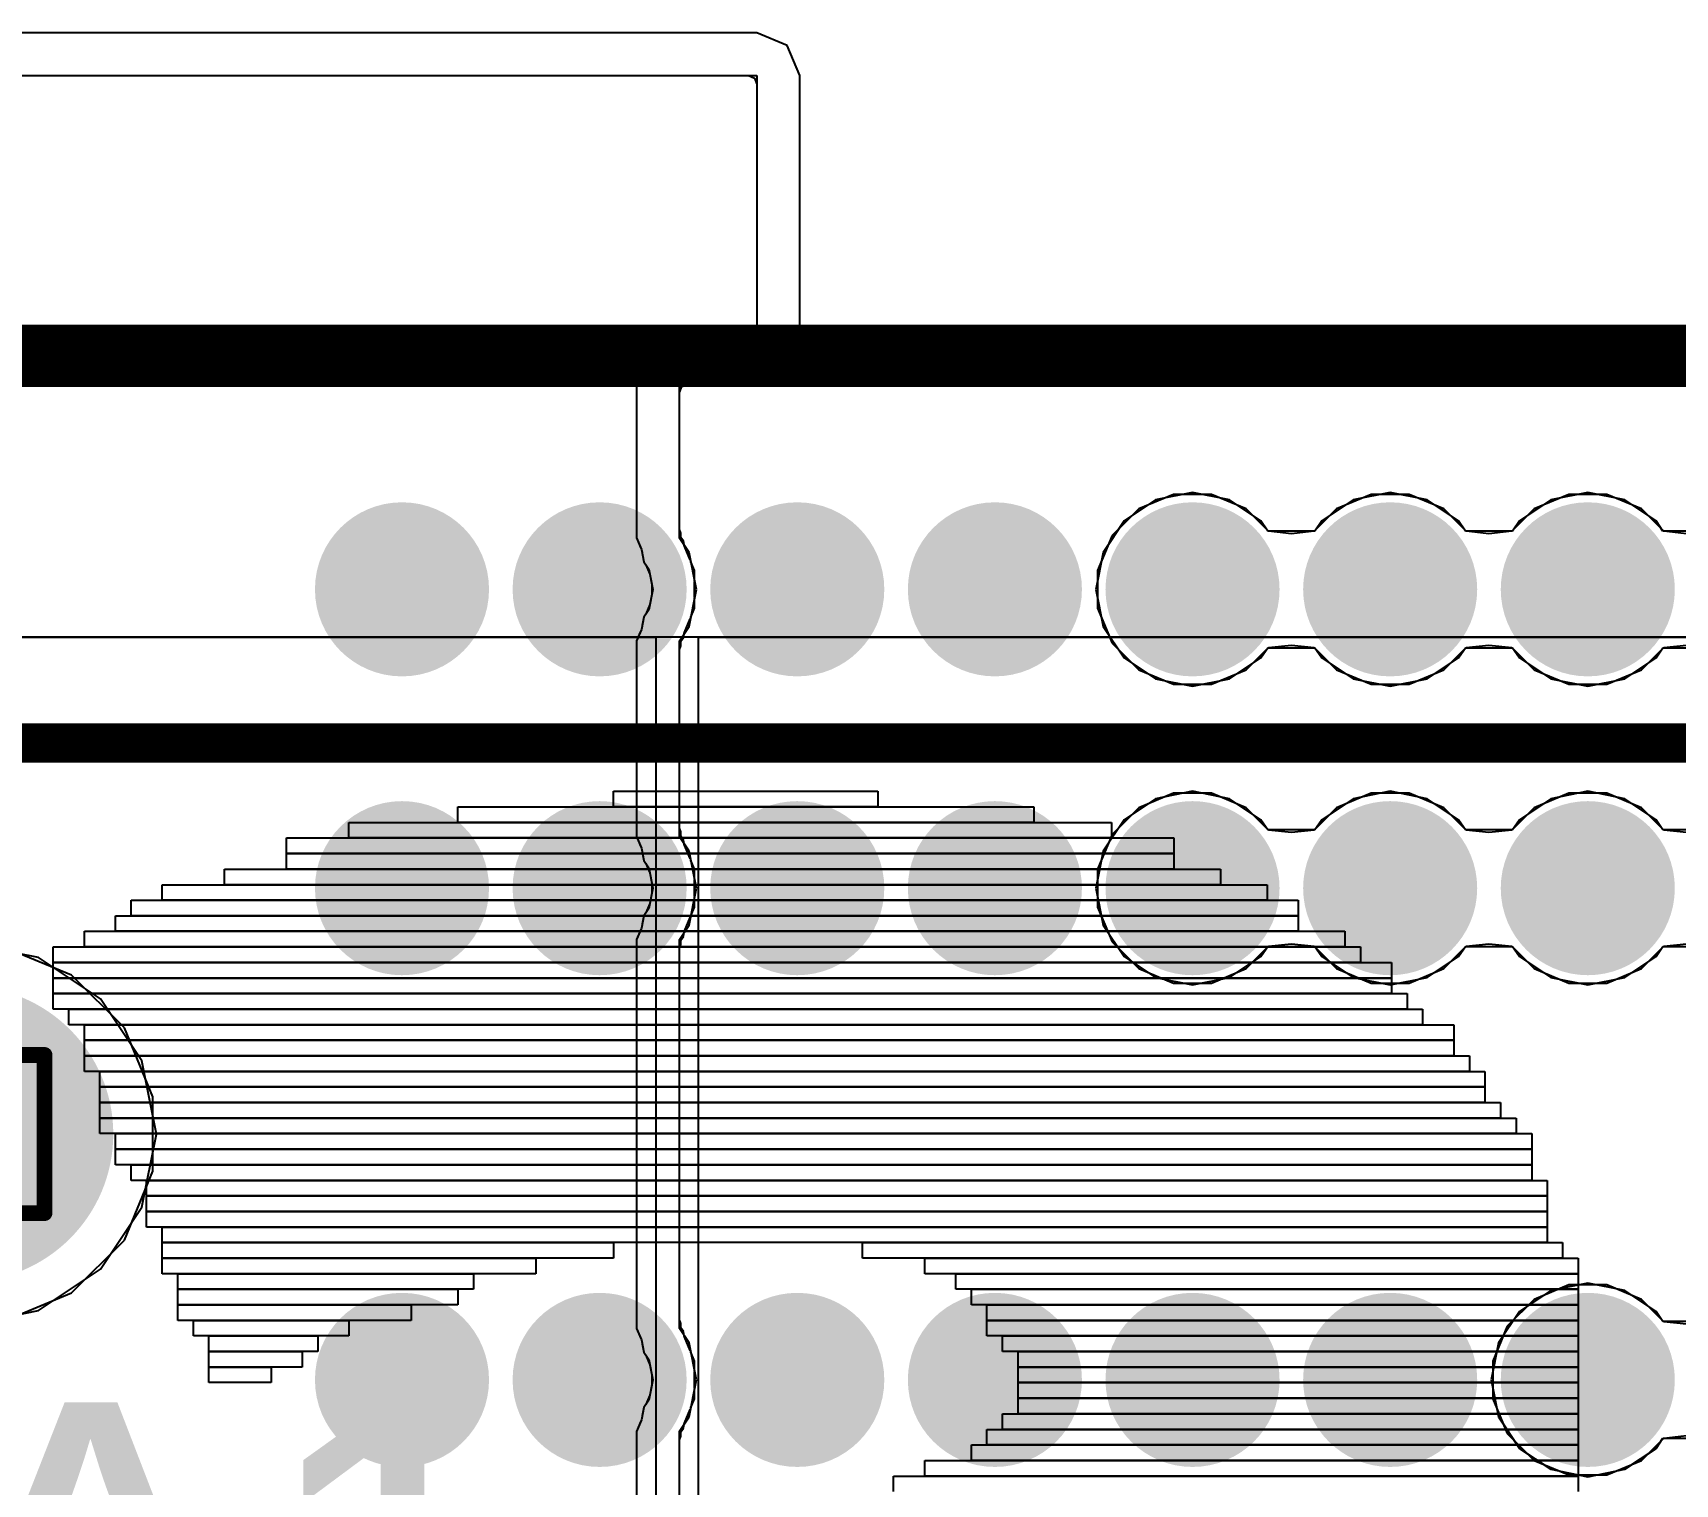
# Model space of a CAD drawing. Header units: inches. Extents: x -1 to 13, y -1.6 to 0.5.
# Drawn here: x 0.1912 to 0.399, y -1.1781 to -0.9946 of the extents above; entities that cross this region are included whole.
import ezdxf

# ---------------------------------------------------------------- set-up
doc = ezdxf.new("R2010")
doc.units = ezdxf.units.IN
doc.header["$MEASUREMENT"] = 0
for name, color, linetype in [('Bottom Layer', 5, 'Continuous'), ('Bottom Overlay', 54, 'Continuous'), ('Drill Drawing', 1, 'Continuous'), ('Pad Holes', 156, 'Continuous'), ('Top Layer', 1, 'Continuous'), ('Top Overlay', 2, 'Continuous'), ('Top Paste', 8, 'Continuous'), ('Top Solder', 216, 'Continuous')]:
    doc.layers.add(name, color=color, linetype=linetype)
doc.styles.add('Arial', font='', dxfattribs={"height": 0.2})
doc.styles.get('Arial').set_extended_font_data('Arial')

# ---------------------------------------------------------------- blocks, each defined once
blk = doc.blocks.new('BL_R8812AF1_B_11')
at = {"layer": 'Bottom Overlay', "const_width": 0.005}
blk.add_lwpolyline([(0.5315, 0.35039), (-0.5315, 0.35039)], dxfattribs=at)
blk = doc.blocks.new('ADM6_30_01_5_L_4_2_A_TR_63')
at = {"layer": 'Pad Holes'}
h = blk.add_hatch(color=7, dxfattribs=at)
edge = h.paths.add_edge_path()
edge.add_arc((0.41772, 0), 0.0187, 0, 360)
at = {"layer": 'Top Layer'}
h = blk.add_hatch(color=1, dxfattribs=at)
edge = h.paths.add_edge_path()
edge.add_arc((0.2125, 0.0311), 0.00701, 0, 360)
h = blk.add_hatch(color=1, dxfattribs=at)
edge = h.paths.add_edge_path()
edge.add_arc((0.2375, 0.0311), 0.00701, 0, 360)
h = blk.add_hatch(color=1, dxfattribs=at)
edge = h.paths.add_edge_path()
edge.add_arc((0.2625, 0.0311), 0.00701, 0, 360)
h = blk.add_hatch(color=1, dxfattribs=at)
edge = h.paths.add_edge_path()
edge.add_arc((0.2875, 0.0311), 0.00701, 0, 360)
h = blk.add_hatch(color=1, dxfattribs=at)
edge = h.paths.add_edge_path()
edge.add_arc((0.3125, 0.0311), 0.00701, 0, 360)
h = blk.add_hatch(color=1, dxfattribs=at)
edge = h.paths.add_edge_path()
edge.add_arc((0.3375, 0.0311), 0.00701, 0, 360)
h = blk.add_hatch(color=1, dxfattribs=at)
edge = h.paths.add_edge_path()
edge.add_arc((0.3625, 0.0311), 0.00701, 0, 360)
h = blk.add_hatch(color=1, dxfattribs=at)
edge = h.paths.add_edge_path()
edge.add_arc((0.2125, -0.0311), 0.00701, 0, 360)
h = blk.add_hatch(color=1, dxfattribs=at)
edge = h.paths.add_edge_path()
edge.add_arc((0.2375, -0.0311), 0.00701, 0, 360)
h = blk.add_hatch(color=1, dxfattribs=at)
edge = h.paths.add_edge_path()
edge.add_arc((0.2625, -0.0311), 0.00701, 0, 360)
h = blk.add_hatch(color=1, dxfattribs=at)
edge = h.paths.add_edge_path()
edge.add_arc((0.2875, -0.0311), 0.00701, 0, 360)
h = blk.add_hatch(color=1, dxfattribs=at)
edge = h.paths.add_edge_path()
edge.add_arc((0.3125, -0.0311), 0.00701, 0, 360)
h = blk.add_hatch(color=1, dxfattribs=at)
edge = h.paths.add_edge_path()
edge.add_arc((0.3375, -0.0311), 0.00701, 0, 360)
h = blk.add_hatch(color=1, dxfattribs=at)
edge = h.paths.add_edge_path()
edge.add_arc((0.3625, -0.0311), 0.00701, 0, 360)
h = blk.add_hatch(color=1, dxfattribs=at)
edge = h.paths.add_edge_path()
edge.add_arc((0.2125, -0.0689), 0.00701, 0, 360)
h = blk.add_hatch(color=1, dxfattribs=at)
edge = h.paths.add_edge_path()
edge.add_arc((0.2375, -0.0689), 0.00701, 0, 360)
h = blk.add_hatch(color=1, dxfattribs=at)
edge = h.paths.add_edge_path()
edge.add_arc((0.2625, -0.0689), 0.00701, 0, 360)
h = blk.add_hatch(color=1, dxfattribs=at)
edge = h.paths.add_edge_path()
edge.add_arc((0.2875, -0.0689), 0.00701, 0, 360)
h = blk.add_hatch(color=1, dxfattribs=at)
edge = h.paths.add_edge_path()
edge.add_arc((0.3125, -0.0689), 0.00701, 0, 360)
h = blk.add_hatch(color=1, dxfattribs=at)
edge = h.paths.add_edge_path()
edge.add_arc((0.3375, -0.0689), 0.00701, 0, 360)
h = blk.add_hatch(color=1, dxfattribs=at)
edge = h.paths.add_edge_path()
edge.add_arc((0.3625, -0.0689), 0.00701, 0, 360)
at = {"layer": 'Top Paste'}
h = blk.add_hatch(color=8, dxfattribs=at)
edge = h.paths.add_edge_path()
edge.add_arc((0.2125, 0.0311), 0.00701, 0, 360)
h = blk.add_hatch(color=8, dxfattribs=at)
edge = h.paths.add_edge_path()
edge.add_arc((0.2375, 0.0311), 0.00701, 0, 360)
h = blk.add_hatch(color=8, dxfattribs=at)
edge = h.paths.add_edge_path()
edge.add_arc((0.2625, 0.0311), 0.00701, 0, 360)
h = blk.add_hatch(color=8, dxfattribs=at)
edge = h.paths.add_edge_path()
edge.add_arc((0.2875, 0.0311), 0.00701, 0, 360)
h = blk.add_hatch(color=8, dxfattribs=at)
edge = h.paths.add_edge_path()
edge.add_arc((0.3125, 0.0311), 0.00701, 0, 360)
h = blk.add_hatch(color=8, dxfattribs=at)
edge = h.paths.add_edge_path()
edge.add_arc((0.3375, 0.0311), 0.00701, 0, 360)
h = blk.add_hatch(color=8, dxfattribs=at)
edge = h.paths.add_edge_path()
edge.add_arc((0.3625, 0.0311), 0.00701, 0, 360)
h = blk.add_hatch(color=8, dxfattribs=at)
edge = h.paths.add_edge_path()
edge.add_arc((0.2125, -0.0311), 0.00701, 0, 360)
h = blk.add_hatch(color=8, dxfattribs=at)
edge = h.paths.add_edge_path()
edge.add_arc((0.2375, -0.0311), 0.00701, 0, 360)
h = blk.add_hatch(color=8, dxfattribs=at)
edge = h.paths.add_edge_path()
edge.add_arc((0.2625, -0.0311), 0.00701, 0, 360)
h = blk.add_hatch(color=8, dxfattribs=at)
edge = h.paths.add_edge_path()
edge.add_arc((0.2875, -0.0311), 0.00701, 0, 360)
h = blk.add_hatch(color=8, dxfattribs=at)
edge = h.paths.add_edge_path()
edge.add_arc((0.3125, -0.0311), 0.00701, 0, 360)
h = blk.add_hatch(color=8, dxfattribs=at)
edge = h.paths.add_edge_path()
edge.add_arc((0.3375, -0.0311), 0.00701, 0, 360)
h = blk.add_hatch(color=8, dxfattribs=at)
edge = h.paths.add_edge_path()
edge.add_arc((0.3625, -0.0311), 0.00701, 0, 360)
h = blk.add_hatch(color=8, dxfattribs=at)
edge = h.paths.add_edge_path()
edge.add_arc((0.2125, -0.0689), 0.00701, 0, 360)
h = blk.add_hatch(color=8, dxfattribs=at)
edge = h.paths.add_edge_path()
edge.add_arc((0.2375, -0.0689), 0.00701, 0, 360)
h = blk.add_hatch(color=8, dxfattribs=at)
edge = h.paths.add_edge_path()
edge.add_arc((0.2625, -0.0689), 0.00701, 0, 360)
h = blk.add_hatch(color=8, dxfattribs=at)
edge = h.paths.add_edge_path()
edge.add_arc((0.2875, -0.0689), 0.00701, 0, 360)
h = blk.add_hatch(color=8, dxfattribs=at)
edge = h.paths.add_edge_path()
edge.add_arc((0.3125, -0.0689), 0.00701, 0, 360)
h = blk.add_hatch(color=8, dxfattribs=at)
edge = h.paths.add_edge_path()
edge.add_arc((0.3375, -0.0689), 0.00701, 0, 360)
h = blk.add_hatch(color=8, dxfattribs=at)
edge = h.paths.add_edge_path()
edge.add_arc((0.3625, -0.0689), 0.00701, 0, 360)
at = {"layer": 'Top Solder'}
h = blk.add_hatch(color=216, dxfattribs=at)
edge = h.paths.add_edge_path()
edge.add_arc((0.2125, 0.0311), 0.01101, 0, 360)
h = blk.add_hatch(color=216, dxfattribs=at)
edge = h.paths.add_edge_path()
edge.add_arc((0.2375, 0.0311), 0.01101, 0, 360)
h = blk.add_hatch(color=216, dxfattribs=at)
edge = h.paths.add_edge_path()
edge.add_arc((0.2625, 0.0311), 0.01101, 0, 360)
h = blk.add_hatch(color=216, dxfattribs=at)
edge = h.paths.add_edge_path()
edge.add_arc((0.2875, 0.0311), 0.01101, 0, 360)
h = blk.add_hatch(color=216, dxfattribs=at)
edge = h.paths.add_edge_path()
edge.add_arc((0.3125, 0.0311), 0.01101, 0, 360)
h = blk.add_hatch(color=216, dxfattribs=at)
edge = h.paths.add_edge_path()
edge.add_arc((0.3375, 0.0311), 0.01101, 0, 360)
h = blk.add_hatch(color=216, dxfattribs=at)
edge = h.paths.add_edge_path()
edge.add_arc((0.3625, 0.0311), 0.01101, 0, 360)
h = blk.add_hatch(color=216, dxfattribs=at)
edge = h.paths.add_edge_path()
edge.add_arc((0.2125, -0.0311), 0.01101, 0, 360)
h = blk.add_hatch(color=216, dxfattribs=at)
edge = h.paths.add_edge_path()
edge.add_arc((0.2375, -0.0311), 0.01101, 0, 360)
h = blk.add_hatch(color=216, dxfattribs=at)
edge = h.paths.add_edge_path()
edge.add_arc((0.2625, -0.0311), 0.01101, 0, 360)
h = blk.add_hatch(color=216, dxfattribs=at)
edge = h.paths.add_edge_path()
edge.add_arc((0.2875, -0.0311), 0.01101, 0, 360)
h = blk.add_hatch(color=216, dxfattribs=at)
edge = h.paths.add_edge_path()
edge.add_arc((0.3125, -0.0311), 0.01101, 0, 360)
h = blk.add_hatch(color=216, dxfattribs=at)
edge = h.paths.add_edge_path()
edge.add_arc((0.3375, -0.0311), 0.01101, 0, 360)
h = blk.add_hatch(color=216, dxfattribs=at)
edge = h.paths.add_edge_path()
edge.add_arc((0.3625, -0.0311), 0.01101, 0, 360)
h = blk.add_hatch(color=216, dxfattribs=at)
edge = h.paths.add_edge_path()
edge.add_arc((0.2125, -0.0689), 0.01101, 0, 360)
h = blk.add_hatch(color=216, dxfattribs=at)
edge = h.paths.add_edge_path()
edge.add_arc((0.2375, -0.0689), 0.01101, 0, 360)
h = blk.add_hatch(color=216, dxfattribs=at)
edge = h.paths.add_edge_path()
edge.add_arc((0.2625, -0.0689), 0.01101, 0, 360)
h = blk.add_hatch(color=216, dxfattribs=at)
edge = h.paths.add_edge_path()
edge.add_arc((0.2875, -0.0689), 0.01101, 0, 360)
h = blk.add_hatch(color=216, dxfattribs=at)
edge = h.paths.add_edge_path()
edge.add_arc((0.3125, -0.0689), 0.01101, 0, 360)
h = blk.add_hatch(color=216, dxfattribs=at)
edge = h.paths.add_edge_path()
edge.add_arc((0.3375, -0.0689), 0.01101, 0, 360)
h = blk.add_hatch(color=216, dxfattribs=at)
edge = h.paths.add_edge_path()
edge.add_arc((0.3625, -0.0689), 0.01101, 0, 360)
at = {"layer": 'Top Overlay', "const_width": 0.00787}
blk.add_lwpolyline([(0.46791, -0.09843), (-0.46791, -0.09843)], dxfattribs=at)
at = {"layer": 'Top Overlay', "style": 'Arial'}
blk.add_text('A1', height=0.045, rotation=180, dxfattribs=at).set_placement((0.42294, 0.07892))

msp = doc.modelspace()

# ---------------------------------------------------------------- linework, layer by layer
at = {"layer": 'Bottom Layer'}
for p, q in [((0.275, -1.071), (0.177, -1.071)), ((0.177, -1.071), (0.27, -1.071)), ((0.27, -1.071), (0.27, -1.275)), ((0.983, -1.071), (0.275, -1.071)), ((0.27541, -1.275), (0.27541, -1.071)), ((0.27541, -1.071), (0.69605, -1.071)), ((0.19612, -1.11377), (0.18741, -1.11016)), ((0.20279, -1.12043), (0.19612, -1.11377)), ((0.20639, -1.12915), (0.20279, -1.12043)), ((0.20639, -1.13857), (0.20639, -1.12915)), ((0.20279, -1.14729), (0.20639, -1.13857)), ((0.19612, -1.15395), (0.20279, -1.14729)), ((0.18741, -1.15756), (0.19612, -1.15395))]:
    msp.add_line(p, q, dxfattribs=at)
at = {"layer": 'Bottom Overlay'}
for p, q in [((0.26466, -1.09248), (0.26466, -1.09051)), ((0.26466, -1.09051), (0.29812, -1.09051)), ((0.29812, -1.09051), (0.29812, -1.09248)), ((0.24497, -1.09444), (0.24497, -1.09248)), ((0.24497, -1.09248), (0.31782, -1.09248)), ((0.29812, -1.09248), (0.26466, -1.09248)), ((0.31782, -1.09248), (0.31782, -1.09444)), ((0.2312, -1.09641), (0.2312, -1.09444)), ((0.2312, -1.09444), (0.32765, -1.09444)), ((0.31782, -1.09444), (0.24497, -1.09444)), ((0.32765, -1.09444), (0.32765, -1.09641)), ((0.22332, -1.09838), (0.22332, -1.09641)), ((0.22332, -1.09641), (0.33553, -1.09641)), ((0.32765, -1.09641), (0.2312, -1.09641)), ((0.33553, -1.09641), (0.33553, -1.09838)), ((0.22332, -1.10035), (0.22332, -1.09838)), ((0.22332, -1.09838), (0.33553, -1.09838)), ((0.33553, -1.09838), (0.22332, -1.09838)), ((0.33553, -1.09838), (0.33553, -1.10035)), ((0.21544, -1.10232), (0.21544, -1.10035)), ((0.21544, -1.10035), (0.34143, -1.10035)), ((0.33553, -1.10035), (0.22332, -1.10035)), ((0.34143, -1.10035), (0.34143, -1.10232)), ((0.20758, -1.10429), (0.20758, -1.10232)), ((0.20758, -1.10232), (0.34734, -1.10232)), ((0.34143, -1.10232), (0.21544, -1.10232)), ((0.34734, -1.10232), (0.34734, -1.10429)), ((0.20364, -1.10625), (0.20364, -1.10429)), ((0.20364, -1.10429), (0.35128, -1.10429)), ((0.34734, -1.10429), (0.20758, -1.10429)), ((0.35128, -1.10429), (0.35128, -1.10625)), ((0.20167, -1.10822), (0.20167, -1.10625)), ((0.20167, -1.10625), (0.35128, -1.10625)), ((0.35128, -1.10625), (0.20364, -1.10625)), ((0.35128, -1.10625), (0.35128, -1.10822)), ((0.19773, -1.11019), (0.19773, -1.10822)), ((0.19773, -1.10822), (0.35718, -1.10822)), ((0.35128, -1.10822), (0.20167, -1.10822)), ((0.35718, -1.10822), (0.35718, -1.11019)), ((0.19379, -1.11216), (0.19379, -1.11019)), ((0.19379, -1.11019), (0.35914, -1.11019)), ((0.35718, -1.11019), (0.19773, -1.11019)), ((0.35914, -1.11019), (0.35914, -1.11216)), ((0.19379, -1.11413), (0.19379, -1.11216)), ((0.19379, -1.11216), (0.36308, -1.11216)), ((0.35914, -1.11216), (0.19379, -1.11216)), ((0.36308, -1.11216), (0.36308, -1.11413)), ((0.36308, -1.11413), (0.19379, -1.11413)), ((0.19379, -1.1161), (0.19379, -1.11413)), ((0.19379, -1.11413), (0.36308, -1.11413)), ((0.36308, -1.11413), (0.36308, -1.1161)), ((0.36308, -1.1161), (0.19379, -1.1161)), ((0.19379, -1.11807), (0.19379, -1.1161)), ((0.19379, -1.1161), (0.36506, -1.1161)), ((0.36506, -1.1161), (0.36506, -1.11807)), ((0.36506, -1.11807), (0.19379, -1.11807)), ((0.19576, -1.12003), (0.19576, -1.11807)), ((0.19576, -1.11807), (0.36702, -1.11807)), ((0.36702, -1.11807), (0.36702, -1.12003)), ((0.36702, -1.12003), (0.19576, -1.12003)), ((0.19773, -1.122), (0.19773, -1.12003)), ((0.19773, -1.12003), (0.37095, -1.12003)), ((0.37095, -1.12003), (0.37095, -1.122)), ((0.37095, -1.122), (0.19773, -1.122)), ((0.19773, -1.12397), (0.19773, -1.122)), ((0.19773, -1.122), (0.37095, -1.122)), ((0.37095, -1.122), (0.37095, -1.12397)), ((0.37095, -1.12397), (0.19773, -1.12397)), ((0.19773, -1.12594), (0.19773, -1.12397)), ((0.19773, -1.12397), (0.37293, -1.12397)), ((0.37293, -1.12594), (0.19773, -1.12594)), ((0.1997, -1.12791), (0.1997, -1.12594)), ((0.1997, -1.12594), (0.37489, -1.12594)), ((0.37293, -1.12397), (0.37293, -1.12594)), ((0.37489, -1.12594), (0.37489, -1.12791)), ((0.1997, -1.12988), (0.1997, -1.12791)), ((0.1997, -1.12791), (0.37489, -1.12791)), ((0.37489, -1.12791), (0.1997, -1.12791)), ((0.37489, -1.12791), (0.37489, -1.12988)), ((0.37489, -1.12988), (0.1997, -1.12988)), ((0.1997, -1.13185), (0.1997, -1.12988)), ((0.1997, -1.12988), (0.37687, -1.12988)), ((0.37687, -1.12988), (0.37687, -1.13185)), ((0.37687, -1.13185), (0.1997, -1.13185)), ((0.1997, -1.13381), (0.1997, -1.13185)), ((0.1997, -1.13185), (0.37883, -1.13185)), ((0.37883, -1.13185), (0.37883, -1.13381)), ((0.37883, -1.13381), (0.1997, -1.13381)), ((0.20167, -1.13578), (0.20167, -1.13381)), ((0.20167, -1.13381), (0.38081, -1.13381)), ((0.38081, -1.13381), (0.38081, -1.13578)), ((0.38081, -1.13578), (0.20167, -1.13578)), ((0.20167, -1.13775), (0.20167, -1.13578)), ((0.20167, -1.13578), (0.38081, -1.13578)), ((0.38081, -1.13578), (0.38081, -1.13775)), ((0.38081, -1.13775), (0.20167, -1.13775)), ((0.20364, -1.13972), (0.20364, -1.13775)), ((0.20364, -1.13775), (0.38081, -1.13775)), ((0.38081, -1.13775), (0.38081, -1.13972)), ((0.38081, -1.13972), (0.20364, -1.13972)), ((0.20561, -1.14169), (0.20561, -1.13972)), ((0.20561, -1.13972), (0.38277, -1.13972)), ((0.38277, -1.13972), (0.38277, -1.14169)), ((0.38277, -1.14169), (0.20561, -1.14169)), ((0.20561, -1.14366), (0.20561, -1.14169)), ((0.20561, -1.14169), (0.38277, -1.14169)), ((0.38277, -1.14169), (0.38277, -1.14366)), ((0.20561, -1.14563), (0.20561, -1.14366)), ((0.20561, -1.14366), (0.38277, -1.14366)), ((0.38277, -1.14366), (0.20561, -1.14366)), ((0.38277, -1.14366), (0.38277, -1.14563)), ((0.38277, -1.14563), (0.20561, -1.14563)), ((0.20758, -1.14759), (0.20758, -1.14563)), ((0.20758, -1.14563), (0.38277, -1.14563)), ((0.38277, -1.14563), (0.38277, -1.14759)), ((0.20758, -1.14956), (0.20758, -1.14759)), ((0.20758, -1.14759), (0.26466, -1.14759)), ((0.38277, -1.14759), (0.20758, -1.14759)), ((0.26466, -1.14759), (0.26466, -1.14956)), ((0.29616, -1.14956), (0.29616, -1.14759)), ((0.29616, -1.14759), (0.38473, -1.14759)), ((0.38473, -1.14759), (0.38473, -1.14956)), ((0.20758, -1.15153), (0.20758, -1.14956)), ((0.20758, -1.14956), (0.25482, -1.14956)), ((0.26466, -1.14956), (0.20758, -1.14956)), ((0.25482, -1.14956), (0.25482, -1.15153)), ((0.38473, -1.14956), (0.29616, -1.14956)), ((0.30403, -1.15153), (0.30403, -1.14956)), ((0.30403, -1.14956), (0.38671, -1.14956)), ((0.38671, -1.14956), (0.38671, -1.15153)), ((0.25482, -1.15153), (0.20758, -1.15153)), ((0.20955, -1.1535), (0.20955, -1.15153)), ((0.20955, -1.15153), (0.24694, -1.15153)), ((0.24694, -1.15153), (0.24694, -1.1535)), ((0.38671, -1.15153), (0.30403, -1.15153)), ((0.30796, -1.1535), (0.30796, -1.15153)), ((0.30796, -1.15153), (0.38671, -1.15153)), ((0.38671, -1.15153), (0.38671, -1.1535)), ((0.20955, -1.15547), (0.20955, -1.1535)), ((0.20955, -1.1535), (0.24497, -1.1535)), ((0.24694, -1.1535), (0.20955, -1.1535)), ((0.24497, -1.1535), (0.24497, -1.15547)), ((0.38671, -1.1535), (0.30796, -1.1535)), ((0.30994, -1.15547), (0.30994, -1.1535)), ((0.30994, -1.1535), (0.38671, -1.1535)), ((0.38671, -1.1535), (0.38671, -1.15547)), ((0.24497, -1.15547), (0.20955, -1.15547)), ((0.20955, -1.15744), (0.20955, -1.15547)), ((0.20955, -1.15547), (0.23908, -1.15547)), ((0.23908, -1.15547), (0.23908, -1.15744)), ((0.38671, -1.15547), (0.30994, -1.15547)), ((0.3119, -1.15744), (0.3119, -1.15547)), ((0.3119, -1.15547), (0.38671, -1.15547)), ((0.38671, -1.15547), (0.38671, -1.15744)), ((0.23908, -1.15744), (0.20955, -1.15744)), ((0.21152, -1.1594), (0.21152, -1.15744)), ((0.21152, -1.15744), (0.2312, -1.15744)), ((0.2312, -1.15744), (0.2312, -1.1594)), ((0.38671, -1.15744), (0.3119, -1.15744)), ((0.3119, -1.1594), (0.3119, -1.15744)), ((0.3119, -1.15744), (0.38671, -1.15744)), ((0.38671, -1.15744), (0.38671, -1.1594)), ((0.2312, -1.1594), (0.21152, -1.1594)), ((0.21347, -1.16137), (0.21347, -1.1594)), ((0.21347, -1.1594), (0.22726, -1.1594)), ((0.22726, -1.1594), (0.22726, -1.16137)), ((0.38671, -1.1594), (0.3119, -1.1594)), ((0.31388, -1.16137), (0.31388, -1.1594)), ((0.31388, -1.1594), (0.38671, -1.1594)), ((0.38671, -1.1594), (0.38671, -1.16137)), ((0.22726, -1.16137), (0.21347, -1.16137)), ((0.21347, -1.16334), (0.21347, -1.16137)), ((0.21347, -1.16137), (0.22529, -1.16137)), ((0.22529, -1.16334), (0.21347, -1.16334)), ((0.21347, -1.16531), (0.21347, -1.16334)), ((0.21347, -1.16334), (0.22135, -1.16334)), ((0.22135, -1.16334), (0.22135, -1.16531)), ((0.22529, -1.16137), (0.22529, -1.16334)), ((0.38671, -1.16137), (0.31388, -1.16137)), ((0.31584, -1.16334), (0.31584, -1.16137)), ((0.31584, -1.16137), (0.38671, -1.16137)), ((0.31584, -1.16531), (0.31584, -1.16334)), ((0.31584, -1.16334), (0.38671, -1.16334)), ((0.38671, -1.16334), (0.31584, -1.16334)), ((0.38671, -1.16137), (0.38671, -1.16334)), ((0.38671, -1.16334), (0.38671, -1.16531)), ((0.22135, -1.16531), (0.21347, -1.16531)), ((0.38671, -1.16531), (0.31584, -1.16531)), ((0.31584, -1.16728), (0.31584, -1.16531)), ((0.31584, -1.16531), (0.38671, -1.16531)), ((0.38671, -1.16531), (0.38671, -1.16728)), ((0.38671, -1.16728), (0.31584, -1.16728)), ((0.31584, -1.16925), (0.31584, -1.16728)), ((0.31584, -1.16728), (0.38671, -1.16728)), ((0.38671, -1.16728), (0.38671, -1.16925)), ((0.31388, -1.17122), (0.31388, -1.16925)), ((0.31388, -1.16925), (0.38671, -1.16925)), ((0.38671, -1.16925), (0.31584, -1.16925)), ((0.38671, -1.16925), (0.38671, -1.17122)), ((0.3119, -1.17318), (0.3119, -1.17122)), ((0.3119, -1.17122), (0.38671, -1.17122)), ((0.38671, -1.17122), (0.31388, -1.17122)), ((0.38671, -1.17122), (0.38671, -1.17318)), ((0.30994, -1.17515), (0.30994, -1.17318)), ((0.30994, -1.17318), (0.38671, -1.17318)), ((0.38671, -1.17318), (0.3119, -1.17318)), ((0.38671, -1.17318), (0.38671, -1.17515)), ((0.30403, -1.17712), (0.30403, -1.17515)), ((0.30403, -1.17515), (0.38671, -1.17515)), ((0.38671, -1.17515), (0.30994, -1.17515)), ((0.38671, -1.17515), (0.38671, -1.17712)), ((0.3001, -1.17909), (0.3001, -1.17712)), ((0.3001, -1.17712), (0.38671, -1.17712)), ((0.38671, -1.17712), (0.30403, -1.17712)), ((0.38671, -1.17712), (0.38671, -1.17909))]:
    msp.add_line(p, q, dxfattribs=at)
at = {"layer": 'Drill Drawing', "const_width": 0.002}
for points in [[(0.17269, -1.12386), (0.19269, -1.12386)], [(0.19269, -1.14386), (0.19269, -1.12386)], [(0.17269, -1.14386), (0.19269, -1.14386)]]:
    msp.add_lwpolyline(points, dxfattribs=at)
at = {"layer": 'Drill Drawing', "const_width": 0.001}
for points in [[(0.19219, -1.12386, 1), (0.19319, -1.12386, 1)], [(0.19219, -1.12386, 1), (0.19319, -1.12386, 1)], [(0.19219, -1.14386, 1), (0.19319, -1.14386, 1)], [(0.19219, -1.14386, 1), (0.19319, -1.14386, 1)]]:
    msp.add_lwpolyline(points, format="xyb", close=True, dxfattribs=at)
at = {"layer": 'Top Layer'}
for p, q in [((0.2828, -0.99457), (0.13636, -0.99457)), ((0.28663, -0.99615), (0.2828, -0.99457)), ((0.28822, -0.99998), (0.28663, -0.99615)), ((0.127, -0.99998), (0.2828, -0.99998)), ((0.13636, -0.99998), (0.28173, -0.99998)), ((0.28173, -0.99998), (0.28249, -1.0003)), ((0.28249, -1.0003), (0.2828, -1.00106)), ((0.2828, -0.99998), (0.2828, -1.03359)), ((0.2828, -1.00106), (0.2828, -1.03251)), ((0.28822, -1.03359), (0.28822, -0.99998)), ((0.273, -1.03359), (0.26917, -1.03517)), ((0.27124, -1.03432), (0.26917, -1.03517)), ((0.273, -1.03359), (0.27124, -1.03432)), ((0.27124, -1.03432), (0.27124, -1.03432)), ((0.27124, -1.03432), (0.27124, -1.03432)), ((0.28173, -1.03359), (0.273, -1.03359)), ((0.2828, -1.03359), (0.273, -1.03359)), ((0.28249, -1.03327), (0.28173, -1.03359)), ((0.2828, -1.03251), (0.28249, -1.03327)), ((0.28663, -1.03741), (0.28822, -1.03359)), ((0.26917, -1.03517), (0.26759, -1.039)), ((0.26917, -1.03517), (0.26832, -1.03724)), ((0.26832, -1.03724), (0.26759, -1.039)), ((0.26832, -1.03724), (0.26832, -1.03724)), ((0.26832, -1.03724), (0.26832, -1.03724)), ((0.2828, -1.039), (0.28663, -1.03741)), ((0.26759, -1.039), (0.26759, -1.04008)), ((0.26759, -1.039), (0.26759, -1.05845)), ((0.26759, -1.04008), (0.26759, -1.05737)), ((0.273, -1.05845), (0.273, -1.039)), ((0.273, -1.039), (1.0578, -1.039)), ((0.273, -1.04008), (0.27332, -1.03932)), ((0.273, -1.05737), (0.273, -1.04008)), ((0.27332, -1.03932), (0.27408, -1.039)), ((0.27408, -1.039), (0.2828, -1.039)), ((0.33552, -1.05295), (0.33111, -1.05478)), ((0.33791, -1.05272), (0.33322, -1.05365)), ((0.3403, -1.05295), (0.33552, -1.05295)), ((0.3426, -1.05365), (0.33791, -1.05272)), ((0.34471, -1.05478), (0.3403, -1.05295)), ((0.36052, -1.05295), (0.35611, -1.05478)), ((0.36291, -1.05272), (0.35822, -1.05365)), ((0.3653, -1.05295), (0.36052, -1.05295)), ((0.3676, -1.05365), (0.36291, -1.05272)), ((0.36971, -1.05478), (0.3653, -1.05295)), ((0.38552, -1.05295), (0.38111, -1.05478)), ((0.38791, -1.05272), (0.38322, -1.05365)), ((0.3903, -1.05295), (0.38552, -1.05295)), ((0.3926, -1.05365), (0.38791, -1.05272)), ((0.39471, -1.05478), (0.3903, -1.05295)), ((0.33111, -1.05478), (0.32773, -1.05816)), ((0.33322, -1.05365), (0.32925, -1.05631)), ((0.34657, -1.05631), (0.3426, -1.05365)), ((0.34754, -1.05762), (0.34471, -1.05478)), ((0.35611, -1.05478), (0.35328, -1.05762)), ((0.35822, -1.05365), (0.35425, -1.05631)), ((0.37157, -1.05631), (0.3676, -1.05365)), ((0.37254, -1.05762), (0.36971, -1.05478)), ((0.38111, -1.05478), (0.37828, -1.05762)), ((0.38322, -1.05365), (0.37925, -1.05631)), ((0.39657, -1.05631), (0.3926, -1.05365)), ((0.39754, -1.05762), (0.39471, -1.05478)), ((0.26759, -1.05737), (0.26759, -1.05845)), ((0.27319, -1.05784), (0.273, -1.05737)), ((0.32925, -1.05631), (0.3266, -1.06028)), ((0.34742, -1.05759), (0.34657, -1.05631)), ((0.35425, -1.05631), (0.3534, -1.05759)), ((0.37242, -1.05759), (0.37157, -1.05631)), ((0.37925, -1.05631), (0.3784, -1.05759)), ((0.39742, -1.05759), (0.39657, -1.05631)), ((0.26759, -1.05845), (0.268, -1.05944)), ((0.26759, -1.05845), (0.26819, -1.05991)), ((0.268, -1.05944), (0.268, -1.05944)), ((0.268, -1.05944), (0.26819, -1.05991)), ((0.27422, -1.06028), (0.273, -1.05845)), ((0.27319, -1.05839), (0.27319, -1.05784)), ((0.2735, -1.05885), (0.27319, -1.05839)), ((0.2736, -1.05934), (0.2735, -1.05885)), ((0.27362, -1.05938), (0.2736, -1.05934)), ((0.27365, -1.05951), (0.27362, -1.05938)), ((0.32773, -1.05816), (0.3259, -1.06257)), ((0.3534, -1.05759), (0.34742, -1.05759)), ((0.35041, -1.05792), (0.34754, -1.05762)), ((0.35328, -1.05762), (0.35041, -1.05792)), ((0.3784, -1.05759), (0.37242, -1.05759)), ((0.37541, -1.05792), (0.37254, -1.05762)), ((0.37828, -1.05762), (0.37541, -1.05792)), ((0.4034, -1.05759), (0.39742, -1.05759)), ((0.40041, -1.05792), (0.39754, -1.05762)), ((0.26819, -1.05991), (0.26819, -1.05991)), ((0.26819, -1.05991), (0.26819, -1.05991)), ((0.26819, -1.05991), (0.26827, -1.06032)), ((0.26819, -1.05991), (0.2685, -1.06146)), ((0.26827, -1.06032), (0.26829, -1.0604)), ((0.26829, -1.0604), (0.26829, -1.0604)), ((0.26829, -1.0604), (0.2685, -1.06146)), ((0.2685, -1.06146), (0.26876, -1.06184)), ((0.2685, -1.06146), (0.26912, -1.06239)), ((0.27436, -1.06123), (0.27365, -1.05951)), ((0.27515, -1.06496), (0.27422, -1.06028)), ((0.27443, -1.06133), (0.27436, -1.06123)), ((0.27446, -1.06146), (0.27443, -1.06133)), ((0.27492, -1.06257), (0.27446, -1.06146)), ((0.3266, -1.06028), (0.32567, -1.06496)), ((0.26876, -1.06184), (0.26925, -1.06304)), ((0.26912, -1.06239), (0.26964, -1.06496)), ((0.26925, -1.06304), (0.26951, -1.06431)), ((0.27492, -1.06378), (0.27492, -1.06257)), ((0.3259, -1.06257), (0.3259, -1.06735)), ((0.26964, -1.06496), (0.26912, -1.06754)), ((0.26951, -1.06561), (0.26925, -1.06689)), ((0.26951, -1.06431), (0.26951, -1.06561)), ((0.27422, -1.06965), (0.27515, -1.06496)), ((0.27494, -1.06391), (0.27492, -1.06378)), ((0.27492, -1.06403), (0.27494, -1.06391)), ((0.27492, -1.06589), (0.27492, -1.06403)), ((0.32567, -1.06496), (0.3266, -1.06965)), ((0.26912, -1.06754), (0.2685, -1.06847)), ((0.26925, -1.06689), (0.26875, -1.06809)), ((0.27446, -1.06846), (0.27492, -1.06735)), ((0.27494, -1.06602), (0.27492, -1.06589)), ((0.27492, -1.06614), (0.27494, -1.06602)), ((0.27492, -1.06735), (0.27492, -1.06614)), ((0.3259, -1.06735), (0.32773, -1.07176)), ((0.2685, -1.06847), (0.26819, -1.07002)), ((0.26823, -1.06984), (0.26819, -1.07002)), ((0.26829, -1.06952), (0.26823, -1.06984)), ((0.2685, -1.06847), (0.26829, -1.06952)), ((0.26829, -1.06952), (0.26829, -1.06952)), ((0.26875, -1.06809), (0.2685, -1.06847)), ((0.273, -1.07148), (0.27422, -1.06965)), ((0.27365, -1.07042), (0.27436, -1.0687)), ((0.27436, -1.0687), (0.27443, -1.06859)), ((0.27443, -1.06859), (0.27446, -1.06846)), ((0.3266, -1.06965), (0.32925, -1.07362)), ((0.26819, -1.07002), (0.26759, -1.07148)), ((0.268, -1.07048), (0.26759, -1.07148)), ((0.26759, -1.07148), (0.26759, -1.07255)), ((0.26759, -1.07148), (0.26759, -1.09624)), ((0.26819, -1.07002), (0.268, -1.07048)), ((0.268, -1.07048), (0.268, -1.07048)), ((0.26819, -1.07002), (0.26819, -1.07002)), ((0.26819, -1.07002), (0.26819, -1.07002)), ((0.273, -1.09624), (0.273, -1.07148)), ((0.27319, -1.07153), (0.2735, -1.07107)), ((0.27319, -1.07209), (0.27319, -1.07153)), ((0.2735, -1.07107), (0.2736, -1.07058)), ((0.2736, -1.07058), (0.27362, -1.07054)), ((0.27362, -1.07054), (0.27365, -1.07042)), ((0.32773, -1.07176), (0.33111, -1.07514)), ((0.26759, -1.07255), (0.26759, -1.09517)), ((0.273, -1.07255), (0.27319, -1.07209)), ((0.273, -1.09517), (0.273, -1.07255)), ((0.32925, -1.07362), (0.33322, -1.07627)), ((0.3426, -1.07627), (0.34657, -1.07362)), ((0.34471, -1.07514), (0.34754, -1.07231)), ((0.34657, -1.07362), (0.34742, -1.07234)), ((0.34742, -1.07234), (0.3534, -1.07234)), ((0.34754, -1.07231), (0.35041, -1.07201)), ((0.35041, -1.07201), (0.35328, -1.07231)), ((0.35328, -1.07231), (0.35611, -1.07514)), ((0.3534, -1.07234), (0.35425, -1.07362)), ((0.35425, -1.07362), (0.35822, -1.07627)), ((0.3676, -1.07627), (0.37157, -1.07362)), ((0.36971, -1.07514), (0.37254, -1.07231)), ((0.37157, -1.07362), (0.37242, -1.07234)), ((0.37242, -1.07234), (0.3784, -1.07234)), ((0.37254, -1.07231), (0.37541, -1.07201)), ((0.37541, -1.07201), (0.37828, -1.07231)), ((0.37828, -1.07231), (0.38111, -1.07514)), ((0.3784, -1.07234), (0.37925, -1.07362)), ((0.37925, -1.07362), (0.38322, -1.07627)), ((0.3926, -1.07627), (0.39657, -1.07362)), ((0.39471, -1.07514), (0.39754, -1.07231)), ((0.39657, -1.07362), (0.39742, -1.07234)), ((0.39742, -1.07234), (0.4034, -1.07234)), ((0.39754, -1.07231), (0.40041, -1.07201)), ((0.33111, -1.07514), (0.33552, -1.07697)), ((0.3403, -1.07697), (0.34471, -1.07514)), ((0.35611, -1.07514), (0.36052, -1.07697)), ((0.3653, -1.07697), (0.36971, -1.07514)), ((0.38111, -1.07514), (0.38552, -1.07697)), ((0.3903, -1.07697), (0.39471, -1.07514)), ((0.33322, -1.07627), (0.33791, -1.07721)), ((0.33552, -1.07697), (0.3403, -1.07697)), ((0.33791, -1.07721), (0.3426, -1.07627)), ((0.35822, -1.07627), (0.36291, -1.07721)), ((0.36052, -1.07697), (0.3653, -1.07697)), ((0.36291, -1.07721), (0.3676, -1.07627)), ((0.38322, -1.07627), (0.38791, -1.07721)), ((0.38552, -1.07697), (0.3903, -1.07697)), ((0.38791, -1.07721), (0.3926, -1.07627)), ((0.33791, -1.09051), (0.33322, -1.09145)), ((0.3426, -1.09145), (0.33791, -1.09051)), ((0.36291, -1.09051), (0.35822, -1.09145)), ((0.3676, -1.09145), (0.36291, -1.09051)), ((0.38791, -1.09051), (0.38322, -1.09145)), ((0.3926, -1.09145), (0.38791, -1.09051)), ((0.33111, -1.09258), (0.32773, -1.09596)), ((0.33322, -1.09145), (0.32925, -1.0941)), ((0.33552, -1.09075), (0.33111, -1.09258)), ((0.3403, -1.09075), (0.33552, -1.09075)), ((0.34471, -1.09258), (0.3403, -1.09075)), ((0.34657, -1.0941), (0.3426, -1.09145)), ((0.34754, -1.09541), (0.34471, -1.09258)), ((0.35611, -1.09258), (0.35328, -1.09541)), ((0.35822, -1.09145), (0.35425, -1.0941)), ((0.36052, -1.09075), (0.35611, -1.09258)), ((0.3653, -1.09075), (0.36052, -1.09075)), ((0.36971, -1.09258), (0.3653, -1.09075)), ((0.37157, -1.0941), (0.3676, -1.09145)), ((0.37254, -1.09541), (0.36971, -1.09258)), ((0.38111, -1.09258), (0.37828, -1.09541)), ((0.38322, -1.09145), (0.37925, -1.0941)), ((0.38552, -1.09075), (0.38111, -1.09258)), ((0.3903, -1.09075), (0.38552, -1.09075)), ((0.39471, -1.09258), (0.3903, -1.09075)), ((0.39657, -1.0941), (0.3926, -1.09145)), ((0.39754, -1.09541), (0.39471, -1.09258)), ((0.32925, -1.0941), (0.3266, -1.09807)), ((0.34742, -1.09538), (0.34657, -1.0941)), ((0.35425, -1.0941), (0.3534, -1.09538)), ((0.37242, -1.09538), (0.37157, -1.0941)), ((0.37925, -1.0941), (0.3784, -1.09538)), ((0.39742, -1.09538), (0.39657, -1.0941)), ((0.26759, -1.09517), (0.26759, -1.09624)), ((0.26759, -1.09624), (0.268, -1.09724)), ((0.26759, -1.09624), (0.26819, -1.0977)), ((0.27319, -1.09563), (0.273, -1.09517)), ((0.27422, -1.09807), (0.273, -1.09624)), ((0.27319, -1.09619), (0.27319, -1.09563)), ((0.2735, -1.09665), (0.27319, -1.09619)), ((0.2736, -1.09714), (0.2735, -1.09665)), ((0.32773, -1.09596), (0.3259, -1.10037)), ((0.3534, -1.09538), (0.34742, -1.09538)), ((0.35041, -1.09571), (0.34754, -1.09541)), ((0.35328, -1.09541), (0.35041, -1.09571)), ((0.3784, -1.09538), (0.37242, -1.09538)), ((0.37541, -1.09571), (0.37254, -1.09541)), ((0.37828, -1.09541), (0.37541, -1.09571)), ((0.4034, -1.09538), (0.39742, -1.09538)), ((0.40041, -1.09571), (0.39754, -1.09541)), ((0.268, -1.09724), (0.268, -1.09724)), ((0.268, -1.09724), (0.26819, -1.0977)), ((0.26819, -1.0977), (0.26819, -1.0977)), ((0.26819, -1.0977), (0.26819, -1.0977)), ((0.26819, -1.0977), (0.26827, -1.09812)), ((0.26819, -1.0977), (0.2685, -1.09925)), ((0.26827, -1.09812), (0.26829, -1.0982)), ((0.26829, -1.0982), (0.26829, -1.0982)), ((0.26829, -1.0982), (0.2685, -1.09925)), ((0.27362, -1.09718), (0.2736, -1.09714)), ((0.27365, -1.0973), (0.27362, -1.09718)), ((0.27436, -1.09902), (0.27365, -1.0973)), ((0.27515, -1.10276), (0.27422, -1.09807)), ((0.3266, -1.09807), (0.32567, -1.10276)), ((0.2685, -1.09925), (0.26876, -1.09963)), ((0.2685, -1.09925), (0.26912, -1.10018)), ((0.26876, -1.09963), (0.26925, -1.10083)), ((0.26912, -1.10018), (0.26964, -1.10276)), ((0.26925, -1.10083), (0.26951, -1.10211)), ((0.27443, -1.09913), (0.27436, -1.09902)), ((0.27446, -1.09926), (0.27443, -1.09913)), ((0.27492, -1.10037), (0.27446, -1.09926)), ((0.27492, -1.10158), (0.27492, -1.10037)), ((0.3259, -1.10037), (0.3259, -1.10515)), ((0.26964, -1.10276), (0.26912, -1.10533)), ((0.26951, -1.10211), (0.26951, -1.10341)), ((0.27422, -1.10744), (0.27515, -1.10276)), ((0.27494, -1.1017), (0.27492, -1.10158)), ((0.27492, -1.10183), (0.27494, -1.1017)), ((0.27492, -1.10369), (0.27492, -1.10183)), ((0.32567, -1.10276), (0.3266, -1.10744)), ((0.26925, -1.10468), (0.26875, -1.10588)), ((0.26951, -1.10341), (0.26925, -1.10468)), ((0.27446, -1.10626), (0.27492, -1.10515)), ((0.27494, -1.10381), (0.27492, -1.10369)), ((0.27492, -1.10394), (0.27494, -1.10381)), ((0.27492, -1.10515), (0.27492, -1.10394)), ((0.3259, -1.10515), (0.32773, -1.10956)), ((0.2685, -1.10626), (0.26819, -1.10781)), ((0.2685, -1.10626), (0.26829, -1.10732)), ((0.26912, -1.10533), (0.2685, -1.10626)), ((0.26875, -1.10588), (0.2685, -1.10626)), ((0.27365, -1.10821), (0.27436, -1.10649)), ((0.27436, -1.10649), (0.27443, -1.10639)), ((0.27443, -1.10639), (0.27446, -1.10626)), ((0.26819, -1.10781), (0.26759, -1.10927)), ((0.268, -1.10828), (0.26759, -1.10927)), ((0.26759, -1.10927), (0.26759, -1.11035)), ((0.26759, -1.10927), (0.26759, -1.15845)), ((0.26819, -1.10781), (0.268, -1.10828)), ((0.268, -1.10828), (0.268, -1.10828)), ((0.26823, -1.10764), (0.26819, -1.10781)), ((0.26819, -1.10781), (0.26819, -1.10781)), ((0.26819, -1.10781), (0.26819, -1.10781)), ((0.26829, -1.10732), (0.26823, -1.10764)), ((0.26829, -1.10732), (0.26829, -1.10732)), ((0.273, -1.10927), (0.27422, -1.10744)), ((0.273, -1.15845), (0.273, -1.10927)), ((0.27319, -1.10933), (0.2735, -1.10887)), ((0.27319, -1.10988), (0.27319, -1.10933)), ((0.2735, -1.10887), (0.2736, -1.10838)), ((0.2736, -1.10838), (0.27362, -1.10834)), ((0.27362, -1.10834), (0.27365, -1.10821)), ((0.3266, -1.10744), (0.32925, -1.11141)), ((0.19194, -1.11153), (0.18269, -1.10969)), ((0.19194, -1.11153), (0.18269, -1.10969)), ((0.26759, -1.11035), (0.26759, -1.15737)), ((0.273, -1.11035), (0.27319, -1.10988)), ((0.273, -1.15737), (0.273, -1.11035)), ((0.32773, -1.10956), (0.33111, -1.11294)), ((0.32925, -1.11141), (0.33322, -1.11407)), ((0.3426, -1.11407), (0.34657, -1.11141)), ((0.34471, -1.11294), (0.34754, -1.1101)), ((0.34657, -1.11141), (0.34742, -1.11013)), ((0.34742, -1.11013), (0.3534, -1.11013)), ((0.34754, -1.1101), (0.35041, -1.1098)), ((0.35041, -1.1098), (0.35328, -1.1101)), ((0.35328, -1.1101), (0.35611, -1.11294)), ((0.3534, -1.11013), (0.35425, -1.11141)), ((0.35425, -1.11141), (0.35822, -1.11407)), ((0.3676, -1.11407), (0.37157, -1.11141)), ((0.36971, -1.11294), (0.37254, -1.1101)), ((0.37157, -1.11141), (0.37242, -1.11013)), ((0.37242, -1.11013), (0.3784, -1.11013)), ((0.37254, -1.1101), (0.37541, -1.1098)), ((0.37541, -1.1098), (0.37828, -1.1101)), ((0.37828, -1.1101), (0.38111, -1.11294)), ((0.3784, -1.11013), (0.37925, -1.11141)), ((0.37925, -1.11141), (0.38322, -1.11407)), ((0.3926, -1.11407), (0.39657, -1.11141)), ((0.39471, -1.11294), (0.39754, -1.1101)), ((0.39657, -1.11141), (0.39742, -1.11013)), ((0.39742, -1.11013), (0.4034, -1.11013)), ((0.39754, -1.1101), (0.40041, -1.1098)), ((0.19978, -1.11677), (0.19194, -1.11153)), ((0.19978, -1.11677), (0.19194, -1.11153)), ((0.33111, -1.11294), (0.33552, -1.11477)), ((0.3403, -1.11477), (0.34471, -1.11294)), ((0.35611, -1.11294), (0.36052, -1.11477)), ((0.3653, -1.11477), (0.36971, -1.11294)), ((0.38111, -1.11294), (0.38552, -1.11477)), ((0.3903, -1.11477), (0.39471, -1.11294)), ((0.33322, -1.11407), (0.33791, -1.115)), ((0.33552, -1.11477), (0.3403, -1.11477)), ((0.33791, -1.115), (0.3426, -1.11407)), ((0.35822, -1.11407), (0.36291, -1.115)), ((0.36052, -1.11477), (0.3653, -1.11477)), ((0.36291, -1.115), (0.3676, -1.11407)), ((0.38322, -1.11407), (0.38791, -1.115)), ((0.38552, -1.11477), (0.3903, -1.11477)), ((0.38791, -1.115), (0.3926, -1.11407)), ((0.20502, -1.12461), (0.19978, -1.11677)), ((0.20502, -1.12461), (0.19978, -1.11677)), ((0.20686, -1.13386), (0.20502, -1.12461)), ((0.20686, -1.13386), (0.20502, -1.12461)), ((0.20502, -1.14311), (0.20686, -1.13386)), ((0.20502, -1.14311), (0.20686, -1.13386)), ((0.19978, -1.15095), (0.20502, -1.14311)), ((0.19978, -1.15095), (0.20502, -1.14311)), ((0.19194, -1.15619), (0.19978, -1.15095)), ((0.19194, -1.15619), (0.19978, -1.15095)), ((0.38552, -1.15295), (0.38111, -1.15478)), ((0.38791, -1.15272), (0.38322, -1.15365)), ((0.3903, -1.15295), (0.38552, -1.15295)), ((0.3926, -1.15365), (0.38791, -1.15272)), ((0.39471, -1.15478), (0.3903, -1.15295)), ((0.38111, -1.15478), (0.37773, -1.15816)), ((0.38322, -1.15365), (0.37925, -1.15631)), ((0.39657, -1.15631), (0.3926, -1.15365)), ((0.39754, -1.15762), (0.39471, -1.15478)), ((0.18269, -1.15803), (0.19194, -1.15619)), ((0.18269, -1.15803), (0.19194, -1.15619)), ((0.37925, -1.15631), (0.3766, -1.16028)), ((0.39742, -1.15759), (0.39657, -1.15631)), ((0.26759, -1.15737), (0.26759, -1.15845)), ((0.26759, -1.15845), (0.268, -1.15944)), ((0.26759, -1.15845), (0.26819, -1.15991)), ((0.27319, -1.15784), (0.273, -1.15737)), ((0.27422, -1.16028), (0.273, -1.15845)), ((0.27319, -1.15839), (0.27319, -1.15784)), ((0.2735, -1.15885), (0.27319, -1.15839)), ((0.2736, -1.15934), (0.2735, -1.15885)), ((0.37773, -1.15816), (0.3759, -1.16257)), ((0.4034, -1.15759), (0.39742, -1.15759)), ((0.40041, -1.15792), (0.39754, -1.15762)), ((0.268, -1.15944), (0.268, -1.15944)), ((0.268, -1.15944), (0.26819, -1.15991)), ((0.26819, -1.15991), (0.26819, -1.15991)), ((0.26819, -1.15991), (0.26819, -1.15991)), ((0.26819, -1.15991), (0.26827, -1.16032)), ((0.26819, -1.15991), (0.2685, -1.16146)), ((0.26827, -1.16032), (0.26829, -1.1604)), ((0.26829, -1.1604), (0.26829, -1.1604)), ((0.26829, -1.1604), (0.2685, -1.16146)), ((0.27362, -1.15938), (0.2736, -1.15934)), ((0.27365, -1.15951), (0.27362, -1.15938)), ((0.27436, -1.16123), (0.27365, -1.15951)), ((0.27515, -1.16496), (0.27422, -1.16028)), ((0.27443, -1.16133), (0.27436, -1.16123)), ((0.3766, -1.16028), (0.37567, -1.16496)), ((0.2685, -1.16146), (0.26876, -1.16184)), ((0.2685, -1.16146), (0.26912, -1.16239)), ((0.26876, -1.16184), (0.26925, -1.16304)), ((0.26912, -1.16239), (0.26964, -1.16496)), ((0.26925, -1.16304), (0.26951, -1.16431)), ((0.27446, -1.16146), (0.27443, -1.16133)), ((0.27492, -1.16257), (0.27446, -1.16146)), ((0.27492, -1.16378), (0.27492, -1.16257)), ((0.3759, -1.16257), (0.3759, -1.16735)), ((0.26964, -1.16496), (0.26912, -1.16754)), ((0.26951, -1.16431), (0.26951, -1.16561)), ((0.27422, -1.16965), (0.27515, -1.16496)), ((0.27494, -1.16391), (0.27492, -1.16378)), ((0.27492, -1.16403), (0.27494, -1.16391)), ((0.27492, -1.16589), (0.27492, -1.16403)), ((0.37567, -1.16496), (0.3766, -1.16965)), ((0.26925, -1.16689), (0.26875, -1.16809)), ((0.26951, -1.16561), (0.26925, -1.16689)), ((0.27446, -1.16847), (0.27492, -1.16735)), ((0.27494, -1.16602), (0.27492, -1.16589)), ((0.27492, -1.16614), (0.27494, -1.16602)), ((0.27492, -1.16735), (0.27492, -1.16614)), ((0.3759, -1.16735), (0.37773, -1.17176)), ((0.2685, -1.16847), (0.26819, -1.17002)), ((0.26829, -1.16952), (0.26823, -1.16984)), ((0.2685, -1.16847), (0.26829, -1.16952)), ((0.26829, -1.16952), (0.26829, -1.16952)), ((0.26912, -1.16754), (0.2685, -1.16847)), ((0.26875, -1.16809), (0.2685, -1.16847)), ((0.27365, -1.17042), (0.27436, -1.1687)), ((0.27436, -1.1687), (0.27443, -1.16859)), ((0.27443, -1.16859), (0.27446, -1.16847)), ((0.26819, -1.17002), (0.26759, -1.17148)), ((0.268, -1.17048), (0.26759, -1.17148)), ((0.26759, -1.17148), (0.26759, -1.17255)), ((0.26759, -1.17148), (0.26759, -1.19624)), ((0.26819, -1.17002), (0.268, -1.17048)), ((0.268, -1.17048), (0.268, -1.17048)), ((0.26823, -1.16984), (0.26819, -1.17002)), ((0.26819, -1.17002), (0.26819, -1.17002)), ((0.26819, -1.17002), (0.26819, -1.17002)), ((0.273, -1.17148), (0.27422, -1.16965)), ((0.273, -1.19624), (0.273, -1.17148)), ((0.27319, -1.17153), (0.2735, -1.17107)), ((0.27319, -1.17209), (0.27319, -1.17153)), ((0.2735, -1.17107), (0.2736, -1.17058)), ((0.2736, -1.17058), (0.27362, -1.17054)), ((0.27362, -1.17054), (0.27365, -1.17042)), ((0.3766, -1.16965), (0.37925, -1.17362)), ((0.26759, -1.17255), (0.26759, -1.19517)), ((0.273, -1.17255), (0.27319, -1.17209)), ((0.273, -1.19517), (0.273, -1.17255)), ((0.37773, -1.17176), (0.38111, -1.17514)), ((0.37925, -1.17362), (0.38322, -1.17627)), ((0.3926, -1.17627), (0.39657, -1.17362)), ((0.39471, -1.17514), (0.39754, -1.17231)), ((0.39657, -1.17362), (0.39742, -1.17234)), ((0.39742, -1.17234), (0.4034, -1.17234)), ((0.39754, -1.17231), (0.40041, -1.17201)), ((0.38111, -1.17514), (0.38552, -1.17697)), ((0.3903, -1.17697), (0.39471, -1.17514)), ((0.38322, -1.17627), (0.38791, -1.17721)), ((0.38552, -1.17697), (0.3903, -1.17697)), ((0.38791, -1.17721), (0.3926, -1.17627))]:
    msp.add_line(p, q, dxfattribs=at)

# ---------------------------------------------------------------- block references
at = {"rotation": 180}
for name, p in [('BL_R8812AF1_B_11', (0.50235, -0.734)), ('ADM6_30_01_5_L_4_2_A_TR_63', (0.60041, -1.13386))]:
    msp.add_blockref(name, p, dxfattribs=at)

doc.saveas('drawing.dxf')
